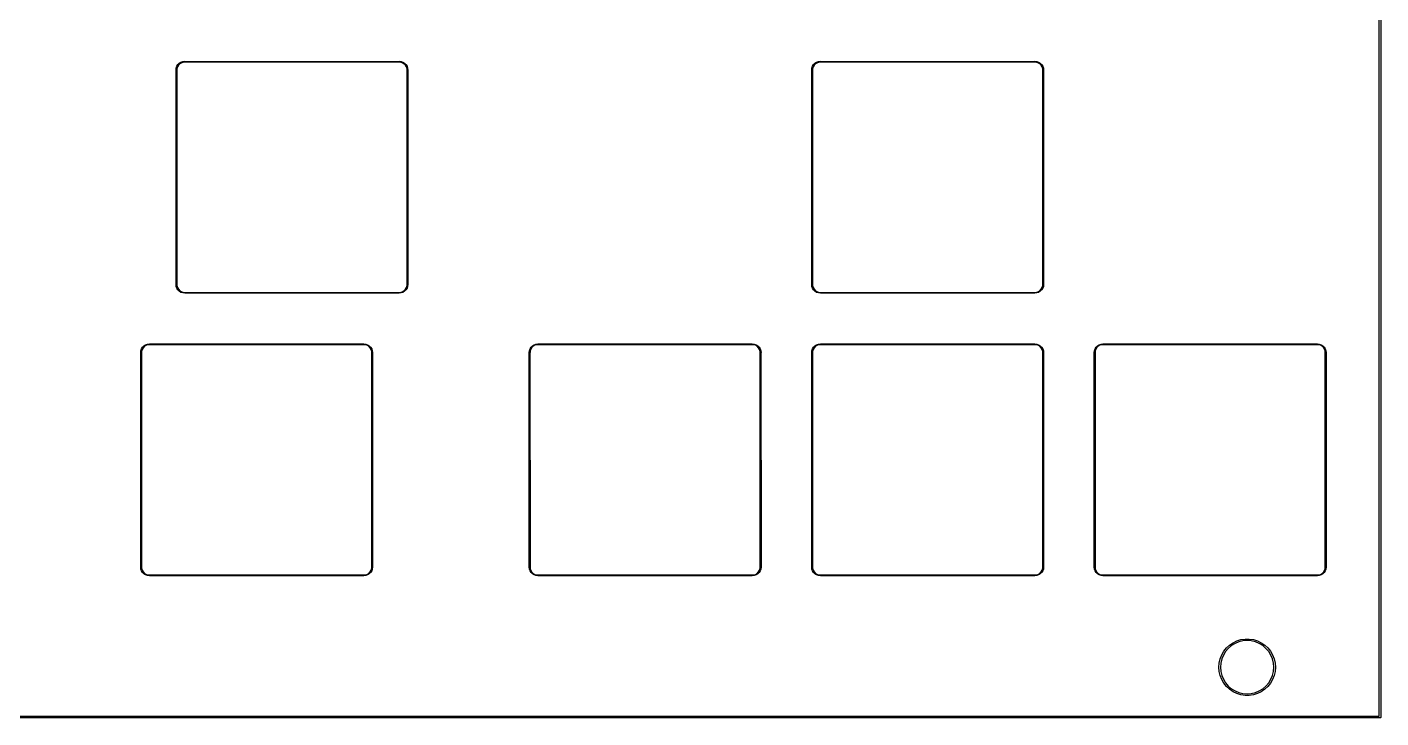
# Model space of a CAD drawing. Extents: x 458 to 823, y -223 to -121.
# Drawn here: x 741.6 to 823, y -223 to -181.5 of the extents above; entities that cross this region are included whole.
import ezdxf

# ---------------------------------------------------------------- set-up
doc = ezdxf.new("R2010")
doc.units = 0
doc.layers.add('BLACK', color=7, linetype='CONTINUOUS')

msp = doc.modelspace()

# ---------------------------------------------------------------- linework, layer by layer
at = {"layer": 'BLACK', "linetype": 'CONTINUOUS'}
for p, q in [((822.953803, -222.95), (822.950001, -124.046194)), ((823.046194, -123.980866), (823.05, -223)), ((750.55, -184.075), (750.563163, -183.958177)), ((750.5519, -196.96915), (750.55, -184.075)), ((750.563163, -183.958177), (750.601991, -183.847211)), ((750.6, -184.075), (750.598099, -184.080849)), ((750.598099, -184.080849), (750.6, -196.975)), ((750.63237, -183.891657), (750.6, -184.012465)), ((750.6, -184.012465), (750.6, -184.075)), ((750.601991, -183.847211), (750.664538, -183.747668)), ((750.694905, -183.783343), (750.63237, -183.891657)), ((750.664538, -183.747668), (750.747668, -183.664538)), ((750.783343, -183.694905), (750.694905, -183.783343)), ((750.747668, -183.664538), (750.847211, -183.601991)), ((750.891657, -183.63237), (750.783343, -183.694905)), ((750.847211, -183.601991), (750.958177, -183.563163)), ((751.012465, -183.6), (750.891657, -183.63237)), ((750.958177, -183.563163), (751.075, -183.55)), ((751.075, -183.6), (751.012465, -183.6)), ((751.075, -183.55), (751.080849, -183.5519)), ((763.96915, -183.598099), (751.075, -183.6)), ((751.080849, -183.5519), (763.975, -183.55)), ((763.975, -183.6), (763.96915, -183.598099)), ((763.975, -183.55), (764.091823, -183.563163)), ((764.037535, -183.6), (763.975, -183.6)), ((764.158343, -183.63237), (764.037535, -183.6)), ((764.091823, -183.563163), (764.202789, -183.601991)), ((764.266657, -183.694905), (764.158343, -183.63237)), ((764.202789, -183.601991), (764.302332, -183.664538)), ((764.355095, -183.783343), (764.266657, -183.694905)), ((764.302332, -183.664538), (764.385462, -183.747668)), ((764.41763, -183.891657), (764.355095, -183.783343)), ((764.385462, -183.747668), (764.448009, -183.847211)), ((764.45, -184.012465), (764.41763, -183.891657)), ((764.448009, -183.847211), (764.486837, -183.958177)), ((764.45, -184.075), (764.45, -184.012465)), ((764.4519, -196.96915), (764.45, -184.075)), ((764.486837, -183.958177), (764.5, -184.075)), ((764.5, -184.075), (764.498099, -184.080849)), ((764.498099, -184.080849), (764.5, -196.975)), ((788.8, -184.075), (788.813163, -183.958177)), ((788.8019, -196.96915), (788.8, -184.075)), ((788.813163, -183.958177), (788.851991, -183.847211)), ((788.85, -184.075), (788.848099, -184.080849)), ((788.848099, -184.080849), (788.85, -196.975)), ((788.88237, -183.891657), (788.85, -184.012465)), ((788.85, -184.012465), (788.85, -184.075)), ((788.851991, -183.847211), (788.914538, -183.747668)), ((788.944905, -183.783343), (788.88237, -183.891657)), ((788.914538, -183.747668), (788.997668, -183.664538)), ((789.033343, -183.694905), (788.944905, -183.783343)), ((788.997668, -183.664538), (789.097211, -183.601991)), ((789.141657, -183.63237), (789.033343, -183.694905)), ((789.097211, -183.601991), (789.208177, -183.563163)), ((789.262465, -183.6), (789.141657, -183.63237)), ((789.208177, -183.563163), (789.325, -183.55)), ((789.325, -183.6), (789.262465, -183.6)), ((789.325, -183.55), (789.330849, -183.5519)), ((802.21915, -183.598099), (789.325, -183.6)), ((789.330849, -183.5519), (802.225, -183.55)), ((802.225, -183.6), (802.21915, -183.598099)), ((802.225, -183.55), (802.341823, -183.563163)), ((802.287535, -183.6), (802.225, -183.6)), ((802.408343, -183.63237), (802.287535, -183.6)), ((802.341823, -183.563163), (802.452789, -183.601991)), ((802.516657, -183.694905), (802.408343, -183.63237)), ((802.452789, -183.601991), (802.552332, -183.664538)), ((802.605095, -183.783343), (802.516657, -183.694905)), ((802.552332, -183.664538), (802.635462, -183.747668)), ((802.66763, -183.891657), (802.605095, -183.783343)), ((802.635462, -183.747668), (802.698009, -183.847211)), ((802.7, -184.012465), (802.66763, -183.891657)), ((802.698009, -183.847211), (802.736837, -183.958177)), ((802.7, -184.075), (802.7, -184.012465)), ((802.7019, -196.96915), (802.7, -184.075)), ((802.736837, -183.958177), (802.75, -184.075)), ((802.75, -184.075), (802.748099, -184.080849)), ((802.748099, -184.080849), (802.75, -196.975)), ((750.55, -196.975), (750.5519, -196.96915)), ((750.563163, -197.091823), (750.55, -196.975)), ((750.601991, -197.202789), (750.563163, -197.091823)), ((750.6, -196.975), (750.6, -197.037535)), ((750.6, -197.037535), (750.63237, -197.158343)), ((764.41763, -197.158343), (764.45, -197.037535)), ((764.486837, -197.091823), (764.448009, -197.202789)), ((764.45, -196.975), (764.4519, -196.96915)), ((764.45, -197.037535), (764.45, -196.975)), ((764.5, -196.975), (764.486837, -197.091823)), ((788.8, -196.975), (788.8019, -196.96915)), ((788.813163, -197.091823), (788.8, -196.975)), ((788.851991, -197.202789), (788.813163, -197.091823)), ((788.85, -196.975), (788.85, -197.037535)), ((788.85, -197.037535), (788.88237, -197.158343)), ((802.66763, -197.158343), (802.7, -197.037535)), ((802.736837, -197.091823), (802.698009, -197.202789)), ((802.7, -196.975), (802.7019, -196.96915)), ((802.7, -197.037535), (802.7, -196.975)), ((802.75, -196.975), (802.736837, -197.091823)), ((750.664538, -197.302332), (750.601991, -197.202789)), ((750.63237, -197.158343), (750.694905, -197.266657)), ((750.747668, -197.385462), (750.664538, -197.302332)), ((750.694905, -197.266657), (750.783343, -197.355095)), ((750.847211, -197.448009), (750.747668, -197.385462)), ((750.783343, -197.355095), (750.891657, -197.41763)), ((750.958177, -197.486837), (750.847211, -197.448009)), ((750.891657, -197.41763), (751.012465, -197.45)), ((751.075, -197.5), (750.958177, -197.486837)), ((751.012465, -197.45), (751.075, -197.45)), ((751.075, -197.45), (751.080849, -197.4519)), ((763.96915, -197.498099), (751.075, -197.5)), ((751.080849, -197.4519), (763.975, -197.45)), ((763.975, -197.5), (763.96915, -197.498099)), ((763.975, -197.45), (764.037535, -197.45)), ((764.091823, -197.486837), (763.975, -197.5)), ((764.037535, -197.45), (764.158343, -197.41763)), ((764.202789, -197.448009), (764.091823, -197.486837)), ((764.158343, -197.41763), (764.266657, -197.355095)), ((764.302332, -197.385462), (764.202789, -197.448009)), ((764.266657, -197.355095), (764.355095, -197.266657)), ((764.385462, -197.302332), (764.302332, -197.385462)), ((764.355095, -197.266657), (764.41763, -197.158343)), ((764.448009, -197.202789), (764.385462, -197.302332)), ((788.914538, -197.302332), (788.851991, -197.202789)), ((788.88237, -197.158343), (788.944905, -197.266657)), ((788.997668, -197.385462), (788.914538, -197.302332)), ((788.944905, -197.266657), (789.033343, -197.355095)), ((789.097211, -197.448009), (788.997668, -197.385462)), ((789.033343, -197.355095), (789.141657, -197.41763)), ((789.208177, -197.486837), (789.097211, -197.448009)), ((789.141657, -197.41763), (789.262465, -197.45)), ((789.325, -197.5), (789.208177, -197.486837)), ((789.262465, -197.45), (789.325, -197.45)), ((789.325, -197.45), (789.330849, -197.4519)), ((802.21915, -197.498099), (789.325, -197.5)), ((789.330849, -197.4519), (802.225, -197.45)), ((802.225, -197.5), (802.21915, -197.498099)), ((802.225, -197.45), (802.287535, -197.45)), ((802.341823, -197.486837), (802.225, -197.5)), ((802.287535, -197.45), (802.408343, -197.41763)), ((802.452789, -197.448009), (802.341823, -197.486837)), ((802.408343, -197.41763), (802.516657, -197.355095)), ((802.552332, -197.385462), (802.452789, -197.448009)), ((802.516657, -197.355095), (802.605095, -197.266657)), ((802.635462, -197.302332), (802.552332, -197.385462)), ((802.605095, -197.266657), (802.66763, -197.158343)), ((802.698009, -197.202789), (802.635462, -197.302332)), ((748.425, -201.075), (748.438163, -200.958177)), ((748.4269, -213.96915), (748.425, -201.075)), ((748.438163, -200.958177), (748.476991, -200.847211)), ((748.475, -201.075), (748.473099, -201.080849)), ((748.473099, -201.080849), (748.475, -213.975)), ((748.50737, -200.891657), (748.475, -201.012465)), ((748.475, -201.012465), (748.475, -201.075)), ((748.476991, -200.847211), (748.539538, -200.747668)), ((748.569905, -200.783343), (748.50737, -200.891657)), ((748.539538, -200.747668), (748.622668, -200.664538)), ((748.658343, -200.694905), (748.569905, -200.783343)), ((748.622668, -200.664538), (748.722211, -200.601991)), ((748.766657, -200.63237), (748.658343, -200.694905)), ((748.722211, -200.601991), (748.833177, -200.563163)), ((748.887465, -200.6), (748.766657, -200.63237)), ((748.833177, -200.563163), (748.95, -200.55)), ((748.95, -200.6), (748.887465, -200.6)), ((748.95, -200.55), (748.955849, -200.5519)), ((761.84415, -200.598099), (748.95, -200.6)), ((748.955849, -200.5519), (761.85, -200.55)), ((761.85, -200.6), (761.84415, -200.598099)), ((761.85, -200.55), (761.966823, -200.563163)), ((761.912535, -200.6), (761.85, -200.6)), ((762.033343, -200.63237), (761.912535, -200.6)), ((761.966823, -200.563163), (762.077789, -200.601991)), ((762.141657, -200.694905), (762.033343, -200.63237)), ((762.077789, -200.601991), (762.177332, -200.664538)), ((762.230095, -200.783343), (762.141657, -200.694905)), ((762.177332, -200.664538), (762.260462, -200.747668)), ((762.29263, -200.891657), (762.230095, -200.783343)), ((762.260462, -200.747668), (762.323009, -200.847211)), ((762.325, -201.012465), (762.29263, -200.891657)), ((762.323009, -200.847211), (762.361837, -200.958177)), ((762.325, -201.075), (762.325, -201.012465)), ((762.3269, -213.96915), (762.325, -201.075)), ((762.361837, -200.958177), (762.375, -201.075)), ((762.375, -201.075), (762.373099, -201.080849)), ((762.373099, -201.080849), (762.375, -213.975)), ((771.8, -201.075), (771.813163, -200.958177)), ((771.8019, -213.96915), (771.8, -201.075)), ((771.813163, -200.958177), (771.851991, -200.847211)), ((771.85, -201.075), (771.848099, -201.080849)), ((771.848099, -201.080849), (771.85, -213.975)), ((771.88237, -200.891657), (771.85, -201.012465)), ((771.85, -201.012465), (771.85, -201.075)), ((771.851991, -200.847211), (771.914538, -200.747668)), ((771.944905, -200.783343), (771.88237, -200.891657)), ((771.914538, -200.747668), (771.997668, -200.664538)), ((772.033343, -200.694905), (771.944905, -200.783343)), ((771.997668, -200.664538), (772.097211, -200.601991)), ((772.141657, -200.63237), (772.033343, -200.694905)), ((772.097211, -200.601991), (772.208177, -200.563163)), ((772.262465, -200.6), (772.141657, -200.63237)), ((772.208177, -200.563163), (772.325, -200.55)), ((772.325, -200.6), (772.262465, -200.6)), ((772.325, -200.55), (772.330849, -200.5519)), ((785.21915, -200.598099), (772.325, -200.6)), ((772.330849, -200.5519), (785.225, -200.55)), ((785.225, -200.6), (785.21915, -200.598099)), ((785.225, -200.55), (785.341823, -200.563163)), ((785.287535, -200.6), (785.225, -200.6)), ((785.408343, -200.63237), (785.287535, -200.6)), ((785.341823, -200.563163), (785.452789, -200.601991)), ((785.516657, -200.694905), (785.408343, -200.63237)), ((785.452789, -200.601991), (785.552332, -200.664538)), ((785.605095, -200.783343), (785.516657, -200.694905)), ((785.552332, -200.664538), (785.635462, -200.747668)), ((785.66763, -200.891657), (785.605095, -200.783343)), ((785.635462, -200.747668), (785.698009, -200.847211)), ((785.7, -201.012465), (785.66763, -200.891657)), ((785.698009, -200.847211), (785.736837, -200.958177)), ((785.7, -201.075), (785.7, -201.012465)), ((785.7019, -213.96915), (785.7, -201.075)), ((785.736837, -200.958177), (785.75, -201.075)), ((785.75, -201.075), (785.748099, -201.080849)), ((785.748099, -201.080849), (785.75, -213.975)), ((788.8, -201.075), (788.813163, -200.958177)), ((788.8019, -213.96915), (788.8, -201.075)), ((788.813163, -200.958177), (788.851991, -200.847211)), ((788.85, -201.075), (788.848099, -201.080849)), ((788.848099, -201.080849), (788.85, -213.975)), ((788.88237, -200.891657), (788.85, -201.012465)), ((788.85, -201.012465), (788.85, -201.075)), ((788.851991, -200.847211), (788.914538, -200.747668)), ((788.944905, -200.783343), (788.88237, -200.891657)), ((788.914538, -200.747668), (788.997668, -200.664538)), ((789.033343, -200.694905), (788.944905, -200.783343)), ((788.997668, -200.664538), (789.097211, -200.601991)), ((789.141657, -200.63237), (789.033343, -200.694905)), ((789.097211, -200.601991), (789.208177, -200.563163)), ((789.262465, -200.6), (789.141657, -200.63237)), ((789.208177, -200.563163), (789.325, -200.55)), ((789.325, -200.6), (789.262465, -200.6)), ((789.325, -200.55), (789.330849, -200.5519)), ((802.21915, -200.598099), (789.325, -200.6)), ((789.330849, -200.5519), (802.225, -200.55)), ((802.225, -200.6), (802.21915, -200.598099)), ((802.225, -200.55), (802.341823, -200.563163)), ((802.287535, -200.6), (802.225, -200.6)), ((802.408343, -200.63237), (802.287535, -200.6)), ((802.341823, -200.563163), (802.452789, -200.601991)), ((802.516657, -200.694905), (802.408343, -200.63237)), ((802.452789, -200.601991), (802.552332, -200.664538)), ((802.605095, -200.783343), (802.516657, -200.694905)), ((802.552332, -200.664538), (802.635462, -200.747668)), ((802.66763, -200.891657), (802.605095, -200.783343)), ((802.635462, -200.747668), (802.698009, -200.847211)), ((802.7, -201.012465), (802.66763, -200.891657)), ((802.698009, -200.847211), (802.736837, -200.958177)), ((802.7, -201.075), (802.7, -201.012465)), ((802.7019, -213.96915), (802.7, -201.075)), ((802.736837, -200.958177), (802.75, -201.075)), ((802.75, -201.075), (802.748099, -201.080849)), ((802.748099, -201.080849), (802.75, -213.975)), ((805.8, -201.075), (805.813163, -200.958177)), ((805.8019, -213.96915), (805.8, -201.075)), ((805.813163, -200.958177), (805.851991, -200.847211)), ((805.85, -201.075), (805.848099, -201.080849)), ((805.848099, -201.080849), (805.85, -213.975)), ((805.88237, -200.891657), (805.85, -201.012465)), ((805.85, -201.012465), (805.85, -201.075)), ((805.851991, -200.847211), (805.914538, -200.747668)), ((805.944905, -200.783343), (805.88237, -200.891657)), ((805.914538, -200.747668), (805.997668, -200.664538)), ((806.033343, -200.694905), (805.944905, -200.783343)), ((805.997668, -200.664538), (806.097211, -200.601991)), ((806.141657, -200.63237), (806.033343, -200.694905)), ((806.097211, -200.601991), (806.208177, -200.563163)), ((806.262465, -200.6), (806.141657, -200.63237)), ((806.208177, -200.563163), (806.325, -200.55)), ((806.325, -200.6), (806.262465, -200.6)), ((806.325, -200.55), (806.330849, -200.5519)), ((819.21915, -200.598099), (806.325, -200.6)), ((806.330849, -200.5519), (819.225, -200.55)), ((819.225, -200.6), (819.21915, -200.598099)), ((819.225, -200.55), (819.341823, -200.563163)), ((819.287535, -200.6), (819.225, -200.6)), ((819.408343, -200.63237), (819.287535, -200.6)), ((819.341823, -200.563163), (819.452789, -200.601991)), ((819.516657, -200.694905), (819.408343, -200.63237)), ((819.452789, -200.601991), (819.552332, -200.664538)), ((819.605095, -200.783343), (819.516657, -200.694905)), ((819.552332, -200.664538), (819.635462, -200.747668)), ((819.66763, -200.891657), (819.605095, -200.783343)), ((819.635462, -200.747668), (819.698009, -200.847211)), ((819.7, -201.012465), (819.66763, -200.891657)), ((819.698009, -200.847211), (819.736837, -200.958177)), ((819.7, -201.075), (819.7, -201.012465)), ((819.7019, -213.96915), (819.7, -201.075)), ((819.736837, -200.958177), (819.75, -201.075)), ((819.75, -201.075), (819.748099, -201.080849)), ((819.748099, -201.080849), (819.75, -213.975)), ((748.425, -213.975), (748.4269, -213.96915)), ((748.438163, -214.091823), (748.425, -213.975)), ((748.476991, -214.202789), (748.438163, -214.091823)), ((748.475, -213.975), (748.475, -214.037535)), ((748.475, -214.037535), (748.50737, -214.158343)), ((748.539538, -214.302332), (748.476991, -214.202789)), ((748.50737, -214.158343), (748.569905, -214.266657)), ((762.230095, -214.266657), (762.29263, -214.158343)), ((762.323009, -214.202789), (762.260462, -214.302332)), ((762.29263, -214.158343), (762.325, -214.037535)), ((762.361837, -214.091823), (762.323009, -214.202789)), ((762.325, -213.975), (762.3269, -213.96915)), ((762.325, -214.037535), (762.325, -213.975)), ((762.375, -213.975), (762.361837, -214.091823)), ((771.8, -213.975), (771.8019, -213.96915)), ((771.813163, -214.091823), (771.8, -213.975)), ((771.851991, -214.202789), (771.813163, -214.091823)), ((771.85, -213.975), (771.85, -214.037535)), ((771.85, -214.037535), (771.88237, -214.158343)), ((771.914538, -214.302332), (771.851991, -214.202789)), ((771.88237, -214.158343), (771.944905, -214.266657)), ((785.605095, -214.266657), (785.66763, -214.158343)), ((785.698009, -214.202789), (785.635462, -214.302332)), ((785.66763, -214.158343), (785.7, -214.037535)), ((785.736837, -214.091823), (785.698009, -214.202789)), ((785.7, -213.975), (785.7019, -213.96915)), ((785.7, -214.037535), (785.7, -213.975)), ((785.75, -213.975), (785.736837, -214.091823)), ((788.8, -213.975), (788.8019, -213.96915)), ((788.813163, -214.091823), (788.8, -213.975)), ((788.851991, -214.202789), (788.813163, -214.091823)), ((788.85, -213.975), (788.85, -214.037535)), ((788.85, -214.037535), (788.88237, -214.158343)), ((788.914538, -214.302332), (788.851991, -214.202789)), ((788.88237, -214.158343), (788.944905, -214.266657)), ((802.605095, -214.266657), (802.66763, -214.158343)), ((802.698009, -214.202789), (802.635462, -214.302332)), ((802.66763, -214.158343), (802.7, -214.037535)), ((802.736837, -214.091823), (802.698009, -214.202789)), ((802.7, -213.975), (802.7019, -213.96915)), ((802.7, -214.037535), (802.7, -213.975)), ((802.75, -213.975), (802.736837, -214.091823)), ((805.8, -213.975), (805.8019, -213.96915)), ((805.813163, -214.091823), (805.8, -213.975)), ((805.851991, -214.202789), (805.813163, -214.091823)), ((805.85, -213.975), (805.85, -214.037535)), ((805.85, -214.037535), (805.88237, -214.158343)), ((805.914538, -214.302332), (805.851991, -214.202789)), ((805.88237, -214.158343), (805.944905, -214.266657)), ((819.605095, -214.266657), (819.66763, -214.158343)), ((819.698009, -214.202789), (819.635462, -214.302332)), ((819.66763, -214.158343), (819.7, -214.037535)), ((819.736837, -214.091823), (819.698009, -214.202789)), ((819.7, -213.975), (819.7019, -213.96915)), ((819.7, -214.037535), (819.7, -213.975)), ((819.75, -213.975), (819.736837, -214.091823)), ((748.622668, -214.385462), (748.539538, -214.302332)), ((748.569905, -214.266657), (748.658343, -214.355095)), ((748.722211, -214.448009), (748.622668, -214.385462)), ((748.658343, -214.355095), (748.766657, -214.41763)), ((748.833177, -214.486837), (748.722211, -214.448009)), ((748.766657, -214.41763), (748.887465, -214.45)), ((748.95, -214.5), (748.833177, -214.486837)), ((748.887465, -214.45), (748.95, -214.45)), ((748.95, -214.45), (748.955849, -214.4519)), ((761.84415, -214.498099), (748.95, -214.5)), ((748.955849, -214.4519), (761.85, -214.45)), ((761.85, -214.5), (761.84415, -214.498099)), ((761.85, -214.45), (761.912535, -214.45)), ((761.966823, -214.486837), (761.85, -214.5)), ((761.912535, -214.45), (762.033343, -214.41763)), ((762.077789, -214.448009), (761.966823, -214.486837)), ((762.033343, -214.41763), (762.141657, -214.355095)), ((762.177332, -214.385462), (762.077789, -214.448009)), ((762.141657, -214.355095), (762.230095, -214.266657)), ((762.260462, -214.302332), (762.177332, -214.385462)), ((771.997668, -214.385462), (771.914538, -214.302332)), ((771.944905, -214.266657), (772.033343, -214.355095)), ((772.097211, -214.448009), (771.997668, -214.385462)), ((772.033343, -214.355095), (772.141657, -214.41763)), ((772.208177, -214.486837), (772.097211, -214.448009)), ((772.141657, -214.41763), (772.262465, -214.45)), ((772.325, -214.5), (772.208177, -214.486837)), ((772.262465, -214.45), (772.325, -214.45)), ((772.325, -214.45), (772.330849, -214.4519)), ((785.21915, -214.498099), (772.325, -214.5)), ((772.330849, -214.4519), (785.225, -214.45)), ((785.225, -214.5), (785.21915, -214.498099)), ((785.225, -214.45), (785.287535, -214.45)), ((785.341823, -214.486837), (785.225, -214.5)), ((785.287535, -214.45), (785.408343, -214.41763)), ((785.452789, -214.448009), (785.341823, -214.486837)), ((785.408343, -214.41763), (785.516657, -214.355095)), ((785.552332, -214.385462), (785.452789, -214.448009)), ((785.516657, -214.355095), (785.605095, -214.266657)), ((785.635462, -214.302332), (785.552332, -214.385462)), ((788.997668, -214.385462), (788.914538, -214.302332)), ((788.944905, -214.266657), (789.033343, -214.355095)), ((789.097211, -214.448009), (788.997668, -214.385462)), ((789.033343, -214.355095), (789.141657, -214.41763)), ((789.208177, -214.486837), (789.097211, -214.448009)), ((789.141657, -214.41763), (789.262465, -214.45)), ((789.325, -214.5), (789.208177, -214.486837)), ((789.262465, -214.45), (789.325, -214.45)), ((789.325, -214.45), (789.330849, -214.4519)), ((802.21915, -214.498099), (789.325, -214.5)), ((789.330849, -214.4519), (802.225, -214.45)), ((802.225, -214.5), (802.21915, -214.498099)), ((802.225, -214.45), (802.287535, -214.45)), ((802.341823, -214.486837), (802.225, -214.5)), ((802.287535, -214.45), (802.408343, -214.41763)), ((802.452789, -214.448009), (802.341823, -214.486837)), ((802.408343, -214.41763), (802.516657, -214.355095)), ((802.552332, -214.385462), (802.452789, -214.448009)), ((802.516657, -214.355095), (802.605095, -214.266657)), ((802.635462, -214.302332), (802.552332, -214.385462)), ((805.997668, -214.385462), (805.914538, -214.302332)), ((805.944905, -214.266657), (806.033343, -214.355095)), ((806.097211, -214.448009), (805.997668, -214.385462)), ((806.033343, -214.355095), (806.141657, -214.41763)), ((806.208177, -214.486837), (806.097211, -214.448009)), ((806.141657, -214.41763), (806.262465, -214.45)), ((806.325, -214.5), (806.208177, -214.486837)), ((806.262465, -214.45), (806.325, -214.45)), ((806.325, -214.45), (806.330849, -214.4519)), ((819.21915, -214.498099), (806.325, -214.5)), ((806.330849, -214.4519), (819.225, -214.45)), ((819.225, -214.5), (819.21915, -214.498099)), ((819.225, -214.45), (819.287535, -214.45)), ((819.341823, -214.486837), (819.225, -214.5)), ((819.287535, -214.45), (819.408343, -214.41763)), ((819.452789, -214.448009), (819.341823, -214.486837)), ((819.408343, -214.41763), (819.516657, -214.355095)), ((819.552332, -214.385462), (819.452789, -214.448009)), ((819.516657, -214.355095), (819.605095, -214.266657)), ((819.635462, -214.302332), (819.552332, -214.385462)), ((814.621714, -218.342623), (814.872959, -218.304754)), ((814.872959, -218.304754), (815.127041, -218.304754)), ((815.127041, -218.304754), (815.378286, -218.342623)), ((813.468353, -219.262398), (813.595394, -219.042356)), ((813.70157, -219.056635), (813.569981, -219.271369)), ((813.595394, -219.042356), (813.753812, -218.843706)), ((813.86513, -218.86513), (813.70157, -219.056635)), ((813.753812, -218.843706), (813.940067, -218.670886)), ((814.056635, -218.70157), (813.86513, -218.86513)), ((813.940067, -218.670886), (814.15, -218.527757)), ((814.271369, -218.569981), (814.056635, -218.70157)), ((814.15, -218.527757), (814.37892, -218.417515)), ((814.504044, -218.473604), (814.271369, -218.569981)), ((814.37892, -218.417515), (814.621714, -218.342623)), ((814.748931, -218.414812), (814.504044, -218.473604)), ((815, -218.395052), (814.748931, -218.414812)), ((815.251069, -218.414812), (815, -218.395052)), ((815.495956, -218.473604), (815.251069, -218.414812)), ((815.378286, -218.342623), (815.62108, -218.417515)), ((815.728631, -218.569981), (815.495956, -218.473604)), ((815.62108, -218.417515), (815.85, -218.527757)), ((815.943365, -218.70157), (815.728631, -218.569981)), ((815.85, -218.527757), (816.059933, -218.670886)), ((816.13487, -218.86513), (815.943365, -218.70157)), ((816.059933, -218.670886), (816.246188, -218.843706)), ((816.29843, -219.056635), (816.13487, -218.86513)), ((816.246188, -218.843706), (816.404606, -219.042356)), ((816.430019, -219.271369), (816.29843, -219.056635)), ((816.404606, -219.042356), (816.531647, -219.262398)), ((813.3, -220), (813.318988, -219.746628)), ((813.318988, -219.746628), (813.375526, -219.498916)), ((813.375526, -219.498916), (813.468353, -219.262398)), ((813.414812, -219.748931), (813.395052, -220)), ((813.473604, -219.504044), (813.414812, -219.748931)), ((813.569981, -219.271369), (813.473604, -219.504044)), ((816.526396, -219.504044), (816.430019, -219.271369)), ((816.585188, -219.748931), (816.526396, -219.504044)), ((816.531647, -219.262398), (816.624474, -219.498916)), ((816.604948, -220), (816.585188, -219.748931)), ((816.624474, -219.498916), (816.681012, -219.746628)), ((816.681012, -219.746628), (816.7, -220)), ((813.318988, -220.253372), (813.3, -220)), ((813.375526, -220.501084), (813.318988, -220.253372)), ((813.468353, -220.737602), (813.375526, -220.501084)), ((813.395052, -220), (813.414812, -220.251069)), ((813.414812, -220.251069), (813.473604, -220.495956)), ((813.595394, -220.957644), (813.468353, -220.737602)), ((813.473604, -220.495956), (813.569981, -220.728631)), ((813.569981, -220.728631), (813.70157, -220.943365)), ((816.29843, -220.943365), (816.430019, -220.728631)), ((816.531647, -220.737602), (816.404606, -220.957644)), ((816.430019, -220.728631), (816.526396, -220.495956)), ((816.526396, -220.495956), (816.585188, -220.251069)), ((816.624474, -220.501084), (816.531647, -220.737602)), ((816.585188, -220.251069), (816.604948, -220)), ((816.681012, -220.253372), (816.624474, -220.501084)), ((816.7, -220), (816.681012, -220.253372)), ((813.753812, -221.156294), (813.595394, -220.957644)), ((813.70157, -220.943365), (813.86513, -221.13487)), ((813.940067, -221.329114), (813.753812, -221.156294)), ((813.86513, -221.13487), (814.056635, -221.29843)), ((814.15, -221.472243), (813.940067, -221.329114)), ((814.056635, -221.29843), (814.271369, -221.430019)), ((814.37892, -221.582485), (814.15, -221.472243)), ((814.271369, -221.430019), (814.504044, -221.526396)), ((814.504044, -221.526396), (814.748931, -221.585188)), ((815.251069, -221.585188), (815.495956, -221.526396)), ((815.495956, -221.526396), (815.728631, -221.430019)), ((815.85, -221.472243), (815.62108, -221.582485)), ((815.728631, -221.430019), (815.943365, -221.29843)), ((816.059933, -221.329114), (815.85, -221.472243)), ((815.943365, -221.29843), (816.13487, -221.13487)), ((816.246188, -221.156294), (816.059933, -221.329114)), ((816.13487, -221.13487), (816.29843, -220.943365)), ((816.404606, -220.957644), (816.246188, -221.156294)), ((814.621714, -221.657377), (814.37892, -221.582485)), ((814.872959, -221.695246), (814.621714, -221.657377)), ((814.748931, -221.585188), (815, -221.604948)), ((815.127041, -221.695246), (814.872959, -221.695246)), ((815, -221.604948), (815.251069, -221.585188)), ((815.378286, -221.657377), (815.127041, -221.695246)), ((815.62108, -221.582485), (815.378286, -221.657377)), ((823.019134, -223.046194), (510, -223.05)), ((510.049998, -222.953805), (822.953803, -222.95)), ((823.046194, -223.019134), (823.019134, -223.046194)), ((823.05, -223), (823.046194, -223.019134))]:
    msp.add_line(p, q, dxfattribs=at)

doc.saveas('drawing.dxf')
